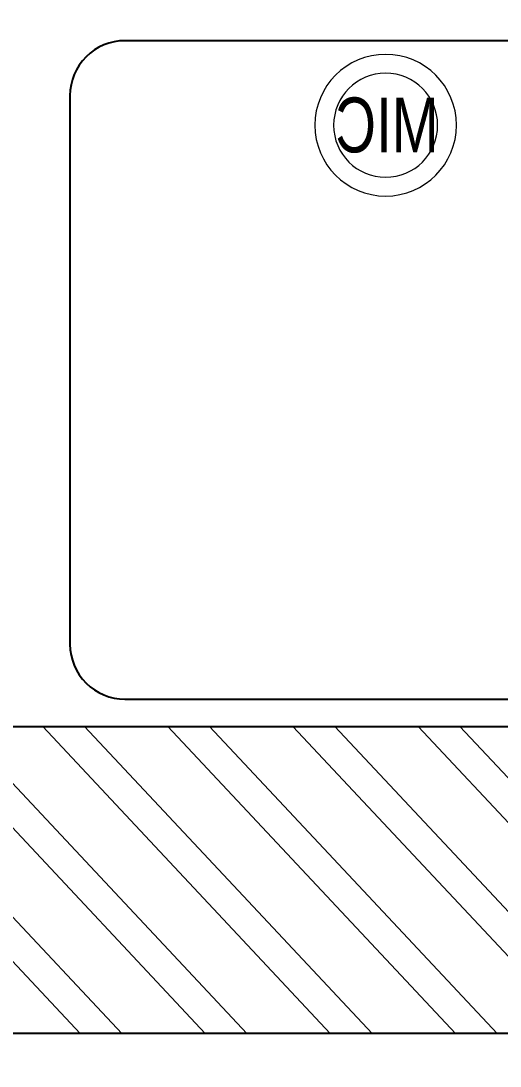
# Model space of a CAD drawing. Header units: feet. Extents: x 2861080 to 2876620, y -5769285 to -5762565.
# Drawn here: x 2872857 to 2873294, y -5768135 to -5767182 of the extents above; entities that cross this region are included whole.
import ezdxf

# ---------------------------------------------------------------- set-up
doc = ezdxf.new("R2010")
doc.units = ezdxf.units.FT
doc.header["$LTSCALE"] = 33
doc.header["$MEASUREMENT"] = 0
doc.layers.add('A-WALL', color=1, linetype='Continuous')
doc.layers.add('PDF_Geometry', color=7, linetype='Continuous')
for name, color, linetype, lineweight in [('LENS-FURNITURE', 13, 'Continuous', 9), ('LENS_DIMENSION', 193, 'Continuous', 0), ('LK-EQPMT', 3, 'Continuous', 18), ('LN-HATCH', 251, 'Continuous', 0)]:
    doc.layers.add(name, color=color, linetype=linetype, lineweight=lineweight)
doc.styles.get("Standard").update_dxf_attribs({"font": 'GILC____.TTF'})

# ---------------------------------------------------------------- blocks, each defined once
blk = doc.blocks.new('A$C77818510')
at = {"layer": 'LN-HATCH'}
h = blk.add_hatch(dxfattribs=at)
h.set_pattern_fill('ANSI32', color=256, scale=222, angle=268.1105192815815)
h.set_pattern_definition([(313.1105192815815, (-2876679.923323048, 5460004.65301725), (60.77556509153959, 56.89370077437428), []), (313.1105192815815, (-2876681.217277818, 5459965.429928693), (60.77556509153959, 56.89370077437428), [])])
h.paths.add_polyline_path([(-14940, 5399.999999523164), (-13680, 5399.999999523164), (-13680, 5120), (-14940, 5120)])
h.paths.add_polyline_path([(-14940, -900), (-13400, -900), (-13400, -1180), (-14940, -1180)])
h.paths.add_polyline_path([(-4640, 0), (-13400, 0), (-13400, 280), (-4640, 280)])
h.paths.add_polyline_path([(-4220, 280), (-280, 280), (-280, 5120), (-2040, 5120), (-2040, 3560), (-2459.999999046326, 3560), (-2459.999999046326, 5120), (-4220, 5120), (-4220, 5399.999999523164), (0, 5399.999999523164), (0, 0), (-4220, 0)])
h.paths.add_polyline_path([(-1030, 2987), (-1030, 2837), (-2190, 2837), (-2190, 3560), (-2040, 3560), (-2040, 2987)], flags=17)
h.paths.add_polyline_path([(-9879.999999046326, 5399.999999523164), (-4640, 5399.999999523164), (-4640, 5120), (-7759.999999046326, 5120), (-7759.999999046792, 5040), (-8000, 5040), (-8000, 5120), (-9879.999999046326, 5120)])
h.paths.add_polyline_path([(-13400, 5399.999999523164), (-10299.99999904632, 5399.999999523164), (-10299.99999904632, 5120), (-13400, 5120)])
at = {"layer": 'A-WALL'}
blk.add_lwpolyline([(-4220, 280), (-280, 280), (-280, 5120), (-2040, 5120), (-2040, 3560), (-2459.999999046326, 3560), (-2459.999999046326, 5120), (-4220, 5120), (-4220, 5399.999999523164), (0, 5399.999999523164), (0, 0), (-4220, 0)], close=True, dxfattribs=at)
blk = doc.blocks.new('MOROTISED TABLE-TRIAL SET 950x600')
at = {"layer": 'PDF_Geometry', "lineweight": 25}
blk.add_lwpolyline([(415.5923622683621, 2.18279e-11), (550.0003704861738, 2.18279e-11, 0.4142524001247118), (599.9958994225599, 50.00260162355697), (599.9958994225599, 899.9973678589085, 0.4142518501714829), (550.0003704861738, 950.0000000000218), (50.00260613718999, 950.0000000000218, 0.4142929195148918), (4.605390131e-07, 899.9973678589085), (4.605390131e-07, 50.00260162355697, 0.414163635492108), (50.00260613718999, 2.18279e-11), (415.5923622683621, 2.18279e-11)], format="xyb", dxfattribs=at)
blk = doc.blocks.new('MIC')
at = {"layer": 'LK-EQPMT', "ltscale": 12}
for radius in [64.54701859105262, 47.40596281792385]:
    blk.add_circle((234.5401449967176, 64.54701859102352), radius, dxfattribs=at)
at = {"layer": 'LK-EQPMT', "ltscale": 12, "insert": (233.2398255821317, 64.46170233917655), "char_height": 50, "attachment_point": 5}
blk.add_mtext_dynamic_manual_height_columns('MIC', width=466.4796511627907, gutter_width=12.5, heights=[0], dxfattribs=at)

msp = doc.modelspace()

# ---------------------------------------------------------------- block references
at = {"xscale": -1}
msp.add_blockref('MIC', (2873424.299406533, -5767342.118314521), dxfattribs=at)
at = {"layer": 'LENS-FURNITURE', "rotation": 90.00000000000003}
msp.add_blockref('MOROTISED TABLE-TRIAL SET 950x600', (2873852.056492742, -5767800.552324847), dxfattribs=at)
at = {"layer": 'LENS_DIMENSION'}
msp.add_blockref('A$C77818510', (2876619.92900058, -5768105.411193089), dxfattribs=at)

doc.saveas('drawing.dxf')
